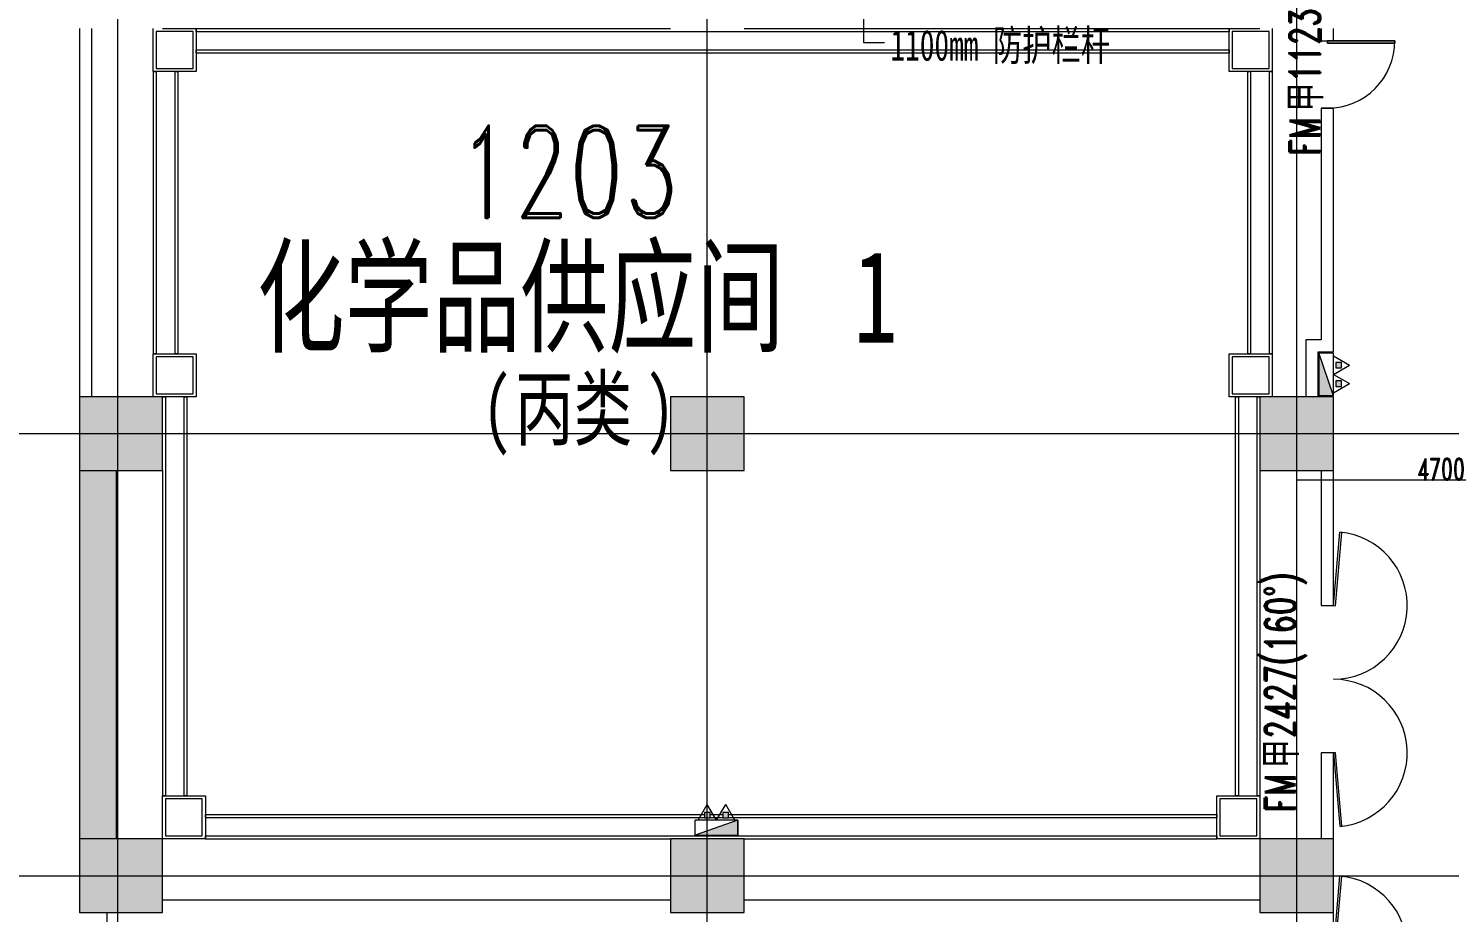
# Model space of a CAD drawing. Header units: millimetres. Extents: x -76632 to 443185, y -33181 to 192400.
# Drawn here: x 243343 to 266490, y 136200 to 150600 of the extents above; entities that cross this region are included whole.
import ezdxf

# ---------------------------------------------------------------- set-up
doc = ezdxf.new("R2010")
doc.units = ezdxf.units.MM
doc.linetypes.add('轴网线', pattern=[22.04, 18.38, -1.83, 0, -1.83])
doc.layers.get('0').update_dxf_attribs({"color": 8})
doc.layers.get('Defpoints').update_dxf_attribs({"color": 8})
for name, color, linetype, lineweight in [('A-ANNO-DIMS', 8, 'Continuous', 9), ('A-AREA-IDEN', 8, 'Continuous', 9), ('A-DETL-GENF', 8, 'Continuous', 18), ('A-DOOR', 8, 'Continuous', 5), ('A-DOOR-IDEN', 8, 'Continuous', 9), ('A-DOOR-OPNG', 8, 'Continuous', 5), ('A-FLOR-HRAL-IDEN', 8, 'Continuous', 9), ('A-WALL', 8, 'Continuous', 5), ('A-WALL-PATT', 8, 'Continuous', 9), ('M-EQPM', 8, 'Continuous', 5), ('S-BEAM', 8, 'Continuous', 5), ('S-COLS', 8, 'Continuous', 5), ('S-FNDN', 8, 'Continuous', 5), ('S-GRID', 8, 'Continuous', 9)]:
    doc.layers.add(name, color=color, linetype=linetype, lineweight=lineweight)
doc.styles.add('RomanD', font='romand__.ttf', dxfattribs={"width": 0.7, "height": 1500})
doc.styles.add('RomanD_1', font='romand__.ttf', dxfattribs={"width": 0.7, "height": 500})
doc.styles.add('RomanD_6', font='romand__.ttf', dxfattribs={"width": 0.65, "height": 350})
doc.styles.add('仿宋', font='simfang.ttf', dxfattribs={"width": 0.7, "height": 500})
doc.styles.add('仿宋_2', font='simfang.ttf', dxfattribs={"width": 0.7, "height": 1500})
doc.styles.add('仿宋_7', font='simfang.ttf', dxfattribs={"width": 0.7, "height": 1000})
doc.styles.add('微软雅黑', font='Microsoft YaHei.ttf', dxfattribs={"width": 0.7, "height": 500})
doc.dimstyles.new('0_5', dxfattribs={"dimscale": 304.8, "dimtxt": 351.251157, "dimasz": 0, "dimexe": 0.82021, "dimexo": 0.0625, "dimgap": 0, "dimtad": 1, "dimdec": 0, "dimzin": 0, "dimdsep": 46, "dimtxsty": 'RomanD_6', "dimblk1": 'NONE', "dimblk2": 'NONE', "dimsah": 1, "dimcen": 0.09, "dimazin": 0, "dimtfac": 1, "dimtdec": 4, "dimtix": 1, "dimtmove": 0, "dimatfit": 3, "dimfxl": 0.82021, "dimfxlon": 1, "dimtvp": 1, "dimtolj": 1, "dimtzin": 0, "dimlwd": 18, "dimlwe": 18, "dimarcsym": 2})

# ---------------------------------------------------------------- blocks, each defined once
blk = doc.blocks.new('X-ST-F3-01-C-001_HLP2_rvt-1-LAY-1F-1_500-A')
at = {"layer": 'S-COLS', "true_color": 0x808080}
for points in [[(244175, 143400), (245525, 143400), (245525, 144600), (244175, 144600), (244175, 143440)], [(254052, 143400), (255000, 143400), (255000, 144600), (253800, 144600), (253800, 143400)], [(263400, 143400), (264600, 143400), (264600, 144600), (263400, 144600), (263400, 143440)], [(245525, 136200), (245525, 137400), (244175, 137400), (244175, 136200), (244775, 136200)], [(254118, 136200), (255000, 136200), (255000, 137400), (253800, 137400), (253800, 136200)], [(264400, 136200), (264600, 136200), (264600, 137400), (263400, 137400), (263400, 136200)]]:
    blk.add_hatch(color=8, dxfattribs=at).paths.add_polyline_path(points, flags=0)
at = {"layer": 'S-COLS', "color": 7, "lineweight": 9}
for p, q in [((245525, 144600), (244175, 144600)), ((244175, 144600), (244175, 143400)), ((245525, 143400), (245525, 144600)), ((255000, 144600), (253800, 144600)), ((253800, 144600), (253800, 143400)), ((255000, 143400), (255000, 144600)), ((264600, 144600), (263400, 144600)), ((263400, 144600), (263400, 143400)), ((264600, 143400), (264600, 144600)), ((244175, 143400), (245525, 143400)), ((253800, 143400), (255000, 143400)), ((263400, 143400), (264600, 143400)), ((245525, 137400), (244175, 137400)), ((244175, 137400), (244175, 136200)), ((245525, 136200), (245525, 137400)), ((255000, 137400), (253800, 137400)), ((253800, 137400), (253800, 136200)), ((255000, 136200), (255000, 137400)), ((264600, 137400), (263400, 137400)), ((263400, 137400), (263400, 136200)), ((264600, 136200), (264600, 137400)), ((244175, 136200), (245525, 136200)), ((253800, 136200), (255000, 136200)), ((263400, 136200), (264600, 136200))]:
    blk.add_line(p, q, dxfattribs=at)
blk = doc.blocks.new('双扇平开门-角度可调 - FM甲2427_160__-4689979-LAY-1F-1_500-A')
at = {"layer": 'A-DOOR'}
for p, q in [((-1200, -100), (-2395, -205)), ((-2392, -234), (-1197, -130)), ((-1197, -130), (-1200, -100)), ((1200, -100), (1197, -130)), ((1197, -130), (2392, -234)), ((1200, -100), (2395, -205))]:
    blk.add_line(p, q, dxfattribs=at)
for centre, start, end in [((-1200, -100), 185, 0), ((1200, -100), 180, 355)]:
    blk.add_arc(centre, 1200, start, end, dxfattribs=at)
blk = doc.blocks.new('单扇平开防火门_带观察窗 - FM甲1123-4703391-LAY-1F-1_500-A')
at = {"layer": 'A-DOOR'}
for p, q in [((510, -1100), (510, 0)), ((550, 0), (510, 0)), ((510, 0), (510, -700)), ((550, -700), (550, 0)), ((510, 0), (550, 0)), ((550, 0), (550, -1100)), ((510, -700), (510, -900)), ((510, -900), (510, -1100)), ((550, -900), (550, -700)), ((550, -1100), (550, -900)), ((550, -1100), (510, -1100)), ((510, -1100), (550, -1100))]:
    blk.add_line(p, q, dxfattribs=at)
blk.add_arc((550, 0), 1100, 180, 270, dxfattribs=at)
at = {"layer": 'A-DOOR-OPNG'}
for p, q in [((-550, 100), (-550, -100)), ((550, 99), (550, -100))]:
    blk.add_line(p, q, dxfattribs=at)
blk = doc.blocks.new('室内消火栓箱_带灭火器__左右式_ - SG24D65-P-4294461-LAY-1F-1_500-A')
at = {"layer": 'A-DETL-GENF', "lineweight": 5}
blk.add_hatch(color=256, dxfattribs=at).paths.add_polyline_path([(-350, -240), (350, 0), (-350, 0), (-350, -128)], flags=0)
h = blk.add_hatch(color=256, dxfattribs=at)
h.paths.add_polyline_path([(-105, -370), (-105, -280), (-195, -280), (-195, -370)], flags=0)
h.paths.add_polyline_path([(195, -370), (195, -280), (105, -280), (105, -370)], flags=0)
for p, q in [((350, 0), (-350, 0)), ((-350, -240), (350, 0)), ((-350, -240), (-350, 0)), ((-350, 0), (-350, -240)), ((-350, -240), (350, 0)), ((350, 0), (-350, 0)), ((-350, -240), (350, -240)), ((-300, -240), (-150, -500)), ((-105, -280), (-195, -280)), ((-195, -280), (-195, -370)), ((-195, -370), (-105, -370)), ((0, -240), (-150, -500)), ((-105, -370), (-105, -280)), ((0, -240), (150, -500)), ((195, -280), (105, -280)), ((105, -280), (105, -370)), ((105, -370), (195, -370)), ((300, -240), (150, -500)), ((195, -370), (195, -280))]:
    blk.add_line(p, q, dxfattribs=at)
at = {"layer": 'M-EQPM'}
blk.add_line((350, 0), (350, -240), dxfattribs=at)
blk = doc.blocks.new('*D1436')
at = {"layer": 'A-ANNO-DIMS', "color": 0, "lineweight": 18, "transparency": 16777216}
for p, q in [((264000, 143017), (264000, 143498)), ((268700, 143017), (268700, 143498)), ((264000, 143248), (268700, 143248))]:
    blk.add_line(p, q, dxfattribs=at)
at = {"layer": 'Defpoints', "color": 0, "transparency": 16777216}
for p in [(268700, 143248), (264000, 142998), (268700, 142998)]:
    blk.add_point(p, dxfattribs=at)
at = {"layer": 'A-ANNO-DIMS', "color": 0, "lineweight": 18, "transparency": 16777216, "insert": (266350, 143423), "char_height": 350, "width": 972.7, "attachment_point": 5, "style": 'RomanD_6'}
blk.add_mtext('\\A1;4700', dxfattribs=at)
blk = doc.blocks.new('_None')

msp = doc.modelspace()

# ---------------------------------------------------------------- hatches: boundary and pattern name
at = {"layer": 'A-WALL-PATT', "lineweight": 5, "transparency": 33554687}
msp.add_hatch(color=256, dxfattribs=at).paths.add_polyline_path([(244679.5, 137400), (244775, 137400), (244775, 143400), (244175, 143400), (244175, 137400), (244515.9, 137400)], flags=0)

# ---------------------------------------------------------------- linework, layer by layer
at = {"layer": 'A-FLOR-HRAL-IDEN', "lineweight": 18, "transparency": 33554687}
for p, q in [((256945.6, 151200), (256945.6, 150371.6)), ((256945.6, 150371.6), (257285.4, 150371.6))]:
    msp.add_line(p, q, dxfattribs=at)
at = {"layer": 'A-WALL', "lineweight": 9, "transparency": 33554687}
for p, q in [((244175, 150600), (244175, 144600)), ((244375, 144600), (244375, 150600)), ((264400, 150600), (264400, 150400)), ((264600, 150400), (264600, 150600)), ((264400, 150400), (264600, 150400)), ((264600, 149300), (264400, 149300)), ((264400, 149300), (264400, 145530)), ((264600, 145330), (264600, 149300)), ((264400, 145530), (264150, 145530)), ((264150, 145530), (264150, 144600)), ((264350, 144600), (264350, 145330)), ((264350, 145330), (264400, 145330)), ((264400, 145330), (264600, 145330)), ((244175, 143400), (244175, 137400)), ((244775, 137400), (244775, 143400)), ((264400, 143400), (264400, 141200)), ((264600, 141200), (264600, 143400)), ((264400, 141200), (264600, 141200)), ((264600, 138800), (264400, 138800)), ((264400, 138800), (264400, 137400)), ((264600, 137400), (264600, 138800)), ((253800, 136400), (245525, 136400)), ((263400, 136400), (255000, 136400)), ((244625, 135270), (244625, 136200)), ((264600, 135600), (264600, 136200))]:
    msp.add_line(p, q, dxfattribs=at)
at = {"layer": 'S-BEAM', "transparency": 33554687}
for p, q in [((246075, 150550), (246075, 150600)), ((246075, 150600), (253800, 150600)), ((246075, 150550), (262900, 150550)), ((255000, 150600), (262900, 150600)), ((262900, 150600), (262900, 150550)), ((246075, 150200), (246075, 150250)), ((246075, 150250), (262900, 150250)), ((262900, 150250), (262900, 150200)), ((246075, 150200), (262900, 150200)), ((245375, 149900), (245425, 149900)), ((245375, 149900), (245375, 145300)), ((245425, 149900), (245425, 145300)), ((245725, 149900), (245775, 149900)), ((245725, 149900), (245725, 145300)), ((245775, 149900), (245775, 145300)), ((263200, 149900), (263250, 149900)), ((263200, 149900), (263200, 145300)), ((263250, 149900), (263250, 145300)), ((263550, 149900), (263600, 149900)), ((263550, 149900), (263550, 145300)), ((263600, 149900), (263600, 145300)), ((245425, 145300), (245375, 145300)), ((245775, 145300), (245725, 145300)), ((263250, 145300), (263200, 145300)), ((263600, 145300), (263550, 145300)), ((245525, 144600), (245575, 144600)), ((245575, 144600), (245575, 138100)), ((245875, 144600), (245925, 144600)), ((245875, 144600), (245875, 138100)), ((245925, 144600), (245925, 138100)), ((263000, 144600), (263050, 144600)), ((263000, 144600), (263000, 138100)), ((263050, 144600), (263050, 138100)), ((263350, 144600), (263400, 144600)), ((263350, 144600), (263350, 138100)), ((245525, 143400), (245525, 138100)), ((263400, 143400), (263400, 138100)), ((245575, 138100), (245525, 138100)), ((245925, 138100), (245875, 138100)), ((263050, 138100), (263000, 138100)), ((263400, 138100), (263350, 138100)), ((246225, 137750), (246225, 137800)), ((246225, 137800), (254355, 137800)), ((246225, 137750), (254355, 137750)), ((254445, 137800), (254655, 137800)), ((254445, 137750), (254655, 137750)), ((254745, 137800), (262700, 137800)), ((254745, 137750), (262700, 137750)), ((262700, 137800), (262700, 137750)), ((246225, 137400), (246225, 137450)), ((246225, 137450), (262700, 137450)), ((246225, 137400), (253800, 137400)), ((255000, 137400), (262700, 137400)), ((262700, 137450), (262700, 137400))]:
    msp.add_line(p, q, dxfattribs=at)
at = {"layer": 'S-FNDN', "transparency": 33554687}
for p, q in [((245375, 149900), (245375, 150600)), ((245425, 150550), (245425, 149950)), ((246025, 150550), (245425, 150550)), ((245525, 150600), (246075, 150600)), ((246025, 149950), (246025, 150550)), ((246075, 150600), (246075, 150550)), ((246075, 150550), (246075, 150250)), ((262900, 150600), (263400, 150600)), ((262900, 150550), (262900, 150600)), ((262900, 150250), (262900, 150550)), ((262950, 150550), (262950, 149950)), ((263550, 150550), (262950, 150550)), ((263550, 149950), (263550, 150550)), ((263600, 150600), (263600, 149900)), ((246075, 150250), (246075, 150200)), ((262900, 150200), (262900, 150250)), ((246075, 150200), (246075, 149900)), ((262900, 149900), (262900, 150200)), ((245425, 149900), (245375, 149900)), ((245425, 149950), (246025, 149950)), ((245725, 149900), (245425, 149900)), ((245775, 149900), (245725, 149900)), ((246075, 149900), (245775, 149900)), ((263200, 149900), (262900, 149900)), ((262950, 149950), (263550, 149950)), ((263250, 149900), (263200, 149900)), ((263550, 149900), (263250, 149900)), ((263600, 149900), (263550, 149900)), ((245375, 145300), (245425, 145300)), ((245375, 144600), (245375, 145300)), ((245425, 145300), (245725, 145300)), ((245425, 145250), (245425, 144650)), ((246025, 145250), (245425, 145250)), ((245725, 145300), (245775, 145300)), ((245775, 145300), (246075, 145300)), ((246025, 144650), (246025, 145250)), ((246075, 145300), (246075, 144600)), ((262900, 145300), (263200, 145300)), ((262900, 144600), (262900, 145300)), ((262950, 145250), (262950, 144650)), ((263550, 145250), (262950, 145250)), ((263200, 145300), (263250, 145300)), ((263250, 145300), (263550, 145300)), ((263550, 145300), (263600, 145300)), ((263550, 144650), (263550, 145250)), ((263600, 145300), (263600, 144600)), ((245425, 144650), (246025, 144650)), ((245575, 144600), (245525, 144600)), ((245875, 144600), (245575, 144600)), ((245925, 144600), (245875, 144600)), ((246075, 144600), (245925, 144600)), ((263000, 144600), (262900, 144600)), ((262950, 144650), (263550, 144650)), ((263050, 144600), (263000, 144600)), ((263350, 144600), (263050, 144600)), ((263400, 144600), (263350, 144600)), ((245525, 138100), (245575, 138100)), ((245525, 137400), (245525, 138100)), ((245575, 138100), (245875, 138100)), ((245575, 138050), (245575, 137450)), ((246175, 138050), (245575, 138050)), ((245875, 138100), (245925, 138100)), ((245925, 138100), (246225, 138100)), ((246175, 137450), (246175, 138050)), ((246225, 138100), (246225, 137800)), ((262700, 138100), (263000, 138100)), ((262700, 137800), (262700, 138100)), ((262750, 138050), (262750, 137450)), ((263350, 138050), (262750, 138050)), ((263000, 138100), (263050, 138100)), ((263050, 138100), (263350, 138100)), ((263350, 138100), (263400, 138100)), ((263350, 137450), (263350, 138050)), ((263400, 138100), (263400, 137400)), ((246225, 137800), (246225, 137750)), ((246225, 137750), (246225, 137450)), ((262700, 137750), (262700, 137800)), ((262700, 137450), (262700, 137750)), ((246225, 137400), (245525, 137400)), ((245575, 137450), (246175, 137450)), ((246225, 137450), (246225, 137400)), ((262700, 137400), (262700, 137450)), ((263400, 137400), (262700, 137400)), ((262750, 137450), (263350, 137450))]:
    msp.add_line(p, q, dxfattribs=at)
at = {"layer": 'S-GRID', "linetype": '轴网线', "transparency": 33554687}
for p, q in [((244800, -17706.2), (244800, 174400)), ((254400, -17706.2), (254400, 174400)), ((264000, -17706.2), (264000, 174400)), ((-16000, 144000), (308800, 144000)), ((-16000, 136800), (308800, 136800))]:
    msp.add_line(p, q, dxfattribs=at)

# ---------------------------------------------------------------- block references
at = {"lineweight": 5, "transparency": 33554687}
msp.add_blockref('X-ST-F3-01-C-001_HLP2_rvt-1-LAY-1F-1_500-A', (0, 0), dxfattribs=at)
at = {"layer": 'A-DOOR', "transparency": 33554687, "rotation": 90}
for name, p in [('单扇平开防火门_带观察窗 - FM甲1123-4703391-LAY-1F-1_500-A', (264500, 149850)), ('双扇平开门-角度可调 - FM甲2427_160__-4689979-LAY-1F-1_500-A', (264500, 140000)), ('双扇平开门-角度可调 - FM甲2427_160__-4689979-LAY-1F-1_500-A', (264500, 134400))]:
    msp.add_blockref(name, p, dxfattribs=at)
at = {"layer": 'M-EQPM', "transparency": 33554687}
for p, rotation in [((264360, 144965), 90), ((254550, 137462.5), 180)]:
    msp.add_blockref('室内消火栓箱_带灭火器__左右式_ - SG24D65-P-4294461-LAY-1F-1_500-A', p, dxfattribs=dict(at, rotation=rotation))

# ---------------------------------------------------------------- texts
at = {"layer": 'A-AREA-IDEN', "transparency": 33554687, "attachment_point": 1}
for s, insert, char_height, width, style in [('1203', (250342.8, 149015.9), 1500, 4826.159, 'RomanD'), ('化学品供应间', (247061, 146981.8), 1500, 11784.806, '仿宋_2'), ('\\f仿宋|b0|i0|c134|p49|;\\W.7;1', (256784.5, 146981.8), 1500, 982.067, '仿宋_2'), ('\\f仿宋|b0|i0|c134|p49|;\\W.7;(', (250734.8, 144911.7), 1000, 645.358, '仿宋_7'), ('丙类', (251267.3, 144911.7), 1000, 2581.434, '仿宋_7'), ('\\f仿宋|b0|i0|c134|p49|;\\W.7;)', (253397.2, 144911.7), 1000, 645.358, '仿宋_7')]:
    msp.add_mtext(s, dxfattribs=dict(at, insert=insert, char_height=char_height, width=width, style=style))
at = {"layer": 'A-DOOR-IDEN', "transparency": 33554687, "char_height": 500, "attachment_point": 1, "rotation": 90}
for s, insert, width, style in [('1123', (263881.8, 149729), 1683.544, 'RomanD_1'), ('\\f微软雅黑|b0|i0|c134|p34|;\\W.7;甲', (263881.8, 149242.8), 589.24, '微软雅黑'), ('FM', (263881.8, 148525.1), 869.831, 'RomanD_1'), ('2427(160°)', (263481.8, 139033.7), 3731.855, 'RomanD_1'), ('\\f微软雅黑|b0|i0|c134|p34|;\\W.7;甲', (263481.8, 138547.5), 589.24, '微软雅黑'), ('FM', (263481.8, 137829.9), 869.831, 'RomanD_1')]:
    msp.add_mtext(s, dxfattribs=dict(at, insert=insert, width=width, style=style))
at = {"layer": 'A-FLOR-HRAL-IDEN', "transparency": 33554687, "char_height": 500, "attachment_point": 1, "style": '仿宋'}
for s, insert, width in [('1100mm', (257385.4, 150574.8), 2020.252), ('防护栏杆', (259052.2, 150574.8), 2693.67)]:
    msp.add_mtext(s, dxfattribs=dict(at, insert=insert, width=width))

# ---------------------------------------------------------------- dimensions: what is measured, and where the dimension line sits
at = {"layer": 'A-ANNO-DIMS', "lineweight": 18, "transparency": 33554687}
dim = msp.add_linear_dim(base=(268700, 143247.7), p1=(264000, 142997.7), p2=(268700, 142997.7), dimstyle='0_5', override={"dimpost": '<>', "dimfxl": 4700}, dxfattribs=at)
dim.commit()
dim.dimension.update_dxf_attribs({"geometry": '*D1436', "text_midpoint": (266350, 143422.7)})

doc.saveas('drawing.dxf')
